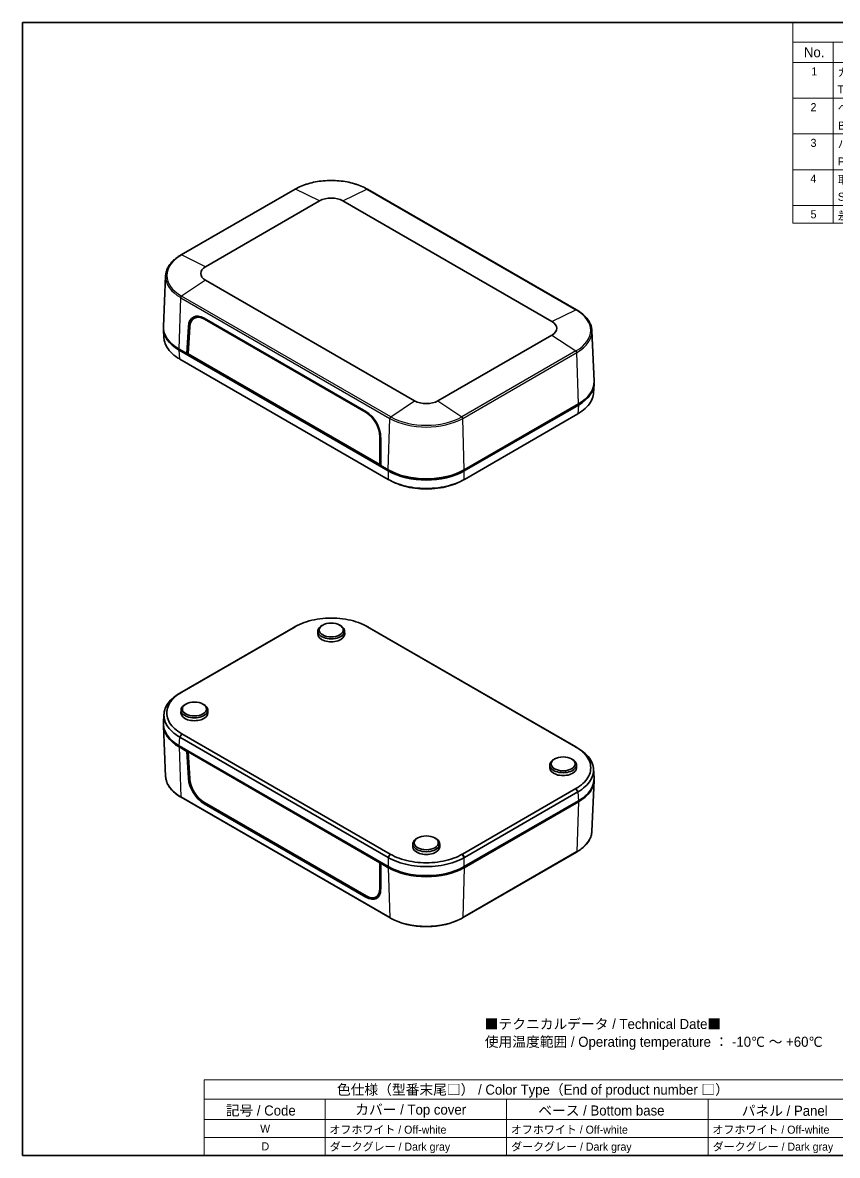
# Model space of a CAD drawing. Header units: millimetres. Extents: x 22 to 2802, y 12 to 434.
# Drawn here: x 21.7 to 324.8, y 12 to 433.5 of the extents above; entities that cross this region are included whole.
import ezdxf

# ---------------------------------------------------------------- set-up
doc = ezdxf.new("R2010")
doc.units = ezdxf.units.MM
doc.header["$LTSCALE"] = 1.5
for name, color, linetype, lineweight in [('Border (ISO)', 7, 'Continuous', 35), ('Symbol (ISO)', 7, 'Continuous', 18), ('Visible (ISO)', 7, 'Continuous', 35), ('Visible Narrow (ISO)', 7, 'Continuous', 25)]:
    doc.layers.add(name, color=color, linetype=linetype, lineweight=lineweight)
doc.styles.add('textstyle115', font='')
doc.styles.add('textstyle29', font='')
doc.styles.add('textstyle30', font='')
doc.styles.add('textstyle31', font='')
doc.styles.add('textstyle32', font='')
doc.styles.add('textstyle33', font='')
doc.styles.add('textstyle34', font='')
doc.styles.add('textstyle35', font='')
doc.styles.add('textstyle36', font='')
doc.styles.add('textstyle37', font='')
doc.styles.add('textstyle38', font='')
doc.styles.add('textstyle39', font='')
doc.styles.add('textstyle40', font='')
doc.styles.add('textstyle41', font='')
doc.styles.add('textstyle42', font='')
doc.styles.add('textstyle43', font='')
doc.styles.add('textstyle44', font='')
doc.styles.add('textstyle45', font='')
doc.styles.add('textstyle46', font='')
doc.styles.add('textstyle47', font='')
doc.styles.add('textstyle48', font='')
doc.styles.add('textstyle49', font='')
doc.styles.add('textstyle50', font='')
doc.styles.add('textstyle51', font='')
doc.styles.add('textstyle52', font='')
doc.styles.add('textstyle53', font='')
doc.styles.add('textstyle54', font='')
doc.styles.add('textstyle55', font='')
doc.styles.add('textstyle56', font='')
doc.styles.add('textstyle57', font='')
doc.styles.add('textstyle58', font='')
doc.styles.add('textstyle59', font='')
doc.styles.add('textstyle60', font='')
doc.styles.add('textstyle61', font='')
doc.styles.add('textstyle62', font='')
doc.styles.add('textstyle63', font='')
doc.styles.add('textstyle64', font='')
doc.styles.add('textstyle65', font='')
doc.styles.add('textstyle66', font='')
doc.styles.add('textstyle67', font='')
doc.styles.add('textstyle68', font='')
doc.styles.add('textstyle69', font='')
doc.styles.add('textstyle70', font='')
doc.styles.add('textstyle71', font='')
doc.styles.add('textstyle72', font='')
doc.styles.add('textstyle73', font='')
doc.styles.add('textstyle74', font='')
doc.styles.add('textstyle75', font='')
doc.styles.add('textstyle76', font='')
doc.styles.add('textstyle77', font='')
doc.styles.add('textstyle78', font='')
doc.styles.add('textstyle79', font='')
doc.styles.add('textstyle80', font='')
doc.styles.add('textstyle81', font='')
doc.styles.add('textstyle82', font='')
doc.styles.add('textstyle83', font='')
doc.styles.add('textstyle84', font='')
doc.styles.get('textstyle115').set_extended_font_data('MS PGothic')
doc.styles.get('textstyle29').set_extended_font_data('MS PGothic')
doc.styles.get('textstyle30').set_extended_font_data('MS PGothic')
doc.styles.get('textstyle31').set_extended_font_data('MS PGothic')
doc.styles.get('textstyle32').set_extended_font_data('MS PGothic')
doc.styles.get('textstyle33').set_extended_font_data('MS PGothic')
doc.styles.get('textstyle34').set_extended_font_data('MS PGothic')
doc.styles.get('textstyle35').set_extended_font_data('MS PGothic')
doc.styles.get('textstyle36').set_extended_font_data('MS PGothic')
doc.styles.get('textstyle37').set_extended_font_data('MS PGothic')
doc.styles.get('textstyle38').set_extended_font_data('MS PGothic')
doc.styles.get('textstyle39').set_extended_font_data('MS PGothic')
doc.styles.get('textstyle40').set_extended_font_data('MS PGothic')
doc.styles.get('textstyle41').set_extended_font_data('MS PGothic')
doc.styles.get('textstyle42').set_extended_font_data('MS PGothic')
doc.styles.get('textstyle43').set_extended_font_data('MS PGothic')
doc.styles.get('textstyle44').set_extended_font_data('MS PGothic')
doc.styles.get('textstyle45').set_extended_font_data('MS PGothic')
doc.styles.get('textstyle46').set_extended_font_data('MS PGothic')
doc.styles.get('textstyle47').set_extended_font_data('MS PGothic')
doc.styles.get('textstyle48').set_extended_font_data('MS PGothic')
doc.styles.get('textstyle49').set_extended_font_data('MS PGothic')
doc.styles.get('textstyle50').set_extended_font_data('MS PGothic')
doc.styles.get('textstyle51').set_extended_font_data('MS PGothic')
doc.styles.get('textstyle52').set_extended_font_data('MS PGothic')
doc.styles.get('textstyle53').set_extended_font_data('MS PGothic')
doc.styles.get('textstyle54').set_extended_font_data('MS PGothic')
doc.styles.get('textstyle55').set_extended_font_data('MS PGothic')
doc.styles.get('textstyle56').set_extended_font_data('MS PGothic')
doc.styles.get('textstyle57').set_extended_font_data('MS PGothic')
doc.styles.get('textstyle58').set_extended_font_data('MS PGothic')
doc.styles.get('textstyle59').set_extended_font_data('MS PGothic')
doc.styles.get('textstyle60').set_extended_font_data('MS PGothic')
doc.styles.get('textstyle61').set_extended_font_data('MS PGothic')
doc.styles.get('textstyle62').set_extended_font_data('MS PGothic')
doc.styles.get('textstyle63').set_extended_font_data('MS PGothic')
doc.styles.get('textstyle64').set_extended_font_data('MS PGothic')
doc.styles.get('textstyle65').set_extended_font_data('MS PGothic')
doc.styles.get('textstyle66').set_extended_font_data('MS PGothic')
doc.styles.get('textstyle67').set_extended_font_data('MS PGothic')
doc.styles.get('textstyle68').set_extended_font_data('MS PGothic')
doc.styles.get('textstyle69').set_extended_font_data('MS PGothic')
doc.styles.get('textstyle70').set_extended_font_data('MS PGothic')
doc.styles.get('textstyle71').set_extended_font_data('MS PGothic')
doc.styles.get('textstyle72').set_extended_font_data('MS PGothic')
doc.styles.get('textstyle73').set_extended_font_data('MS PGothic')
doc.styles.get('textstyle74').set_extended_font_data('MS PGothic')
doc.styles.get('textstyle75').set_extended_font_data('MS PGothic')
doc.styles.get('textstyle76').set_extended_font_data('MS PGothic')
doc.styles.get('textstyle77').set_extended_font_data('MS PGothic')
doc.styles.get('textstyle78').set_extended_font_data('MS PGothic')
doc.styles.get('textstyle79').set_extended_font_data('MS PGothic')
doc.styles.get('textstyle80').set_extended_font_data('MS PGothic')
doc.styles.get('textstyle81').set_extended_font_data('MS PGothic')
doc.styles.get('textstyle82').set_extended_font_data('MS PGothic')
doc.styles.get('textstyle83').set_extended_font_data('MS PGothic')
doc.styles.get('textstyle84').set_extended_font_data('MS PGothic')

# ---------------------------------------------------------------- blocks, each defined once
blk = doc.blocks.new('図面枠 tk図枠')
at = {"layer": 'Border (ISO)'}
for p, q in [((14.5, 289), (405.5, 289)), ((14.5, 289), (14.5, 8)), ((405.5, 289), (405.5, 8)), ((14.5, 8), (405.5, 8))]:
    blk.add_line(p, q, dxfattribs=at)
blk = doc.blocks.new('色仕様（型番末尾□） _ Color Type（End of product number □）')
at = {"layer": 'Symbol (ISO)'}
for p, q in [((224.5, 26.75), (59.5, 26.75)), ((59.5, 26.75), (59.5, 21.91)), ((224.5, 26.75), (224.5, 21.91)), ((224.5, 21.91), (59.5, 21.91)), ((59.5, 21.91), (59.5, 16.87)), ((89.5, 21.91), (89.5, 16.87)), ((134.5, 21.91), (134.5, 16.87)), ((184.5, 21.91), (184.5, 16.87)), ((224.5, 21.91), (224.5, 16.87)), ((224.5, 16.87), (59.5, 16.87)), ((59.5, 16.87), (59.5, 8)), ((89.5, 16.87), (89.5, 8)), ((134.5, 16.87), (134.5, 8)), ((184.5, 16.87), (184.5, 8)), ((224.5, 16.87), (224.5, 8)), ((224.5, 12.43), (59.5, 12.43)), ((224.5, 8), (59.5, 8))]:
    blk.add_line(p, q, dxfattribs=at)
at = {"layer": 'Symbol (ISO)', "color": 7, "attachment_point": 7}
for s, insert, char_height, style in [('色仕様（型番末尾□） / Color Type（End of product number □）', (92.44, 22.3), 2.5, 'textstyle72'), ('記号 / Code', (64.86, 17.6), 2.5, 'textstyle76'), ('カバー / Top cover', (96.99, 17.35), 2.5, 'textstyle75'), ('ベース / Bottom base', (142.37, 17.79), 2.5, 'textstyle74'), ('パネル / Panel', (192.84, 17.67), 2.5, 'textstyle73'), ('W', (73.41, 13.64), 2, 'textstyle80'), ('オフホワイト / Off-white', (90.58, 13.27), 2, 'textstyle79'), ('オフホワイト / Off-white', (135.58, 13.27), 2, 'textstyle78'), ('オフホワイト / Off-white', (185.58, 13.27), 2, 'textstyle77'), ('ダークグレー / Dark gray', (90.64, 8.55), 2, 'textstyle83'), ('ダークグレー / Dark gray', (135.64, 8.55), 2, 'textstyle82'), ('ダークグレー / Dark gray', (185.64, 8.55), 2, 'textstyle81'), ('D', (73.75, 9.23), 2, 'textstyle84')]:
    blk.add_mtext(s, dxfattribs=dict(at, insert=insert, char_height=char_height, style=style))
blk = doc.blocks.new('構成内容 _ Components2')
at = {"layer": 'Symbol (ISO)'}
for p, q in [((405.5, 289), (205.5, 289)), ((205.5, 289), (205.5, 284.16)), ((405.5, 289), (405.5, 284.16)), ((405.5, 284.16), (205.5, 284.16)), ((205.5, 284.16), (205.5, 279.12)), ((215.5, 284.16), (215.5, 279.12)), ((270.5, 284.16), (270.5, 279.12)), ((290.5, 284.16), (290.5, 279.12)), ((345.5, 284.16), (345.5, 279.12)), ((405.5, 284.16), (405.5, 279.12)), ((405.5, 279.12), (205.5, 279.12)), ((205.5, 279.12), (205.5, 239.22)), ((215.5, 279.12), (215.5, 239.22)), ((270.5, 279.12), (270.5, 239.22)), ((290.5, 279.12), (290.5, 239.22)), ((345.5, 279.12), (345.5, 239.22)), ((405.5, 279.12), (405.5, 239.22)), ((405.5, 270.25), (205.5, 270.25)), ((405.5, 261.39), (205.5, 261.39)), ((405.5, 252.52), (205.5, 252.52)), ((405.5, 243.66), (205.5, 243.66)), ((405.5, 239.22), (205.5, 239.22))]:
    blk.add_line(p, q, dxfattribs=at)
at = {"layer": 'Symbol (ISO)', "color": 7, "attachment_point": 7}
for s, insert, char_height, style in [('構成内容 / Components', (286.31, 284.56), 2.5, 'textstyle29'), ('No.', (208.26, 280.38), 2.5, 'textstyle34'), ('名称 / Part name', (229.42, 279.79), 2.5, 'textstyle33'), ('数量 / Pcs', (271.97, 279.76), 2.5, 'textstyle32'), ('材質 / Material', (306.12, 279.8), 2.5, 'textstyle31'), ('色・表面処理 / Color・Finish', (353.65, 279.69), 2.5, 'textstyle30'), ('1', (210.1, 275.91), 2, 'textstyle42'), ('カバー', (216.65, 275.55), 2, 'textstyle40'), ('1', (280.1, 275.91), 2, 'textstyle39'), ('難燃性ABS樹脂 UL94V-0', (291.69, 275.4), 2, 'textstyle37'), ('オフホワイト / Off-white', (346.58, 275.53), 2, 'textstyle35'), ('Top cover', (216.59, 270.84), 2, 'textstyle41'), ('Flame-resistant ABS UL94V-0', (291.76, 271.27), 2, 'textstyle38'), ('ダークグレー / Dark gray', (346.64, 270.9), 2, 'textstyle36'), ('2', (209.92, 267.04), 2, 'textstyle50'), ('ベース', (216.64, 266.81), 2, 'textstyle48'), ('1', (280.1, 267.05), 2, 'textstyle47'), ('難燃性ABS樹脂 UL94V-0', (291.69, 266.53), 2, 'textstyle45'), ('オフホワイト / Off-white', (346.58, 266.66), 2, 'textstyle43'), ('Bottom base', (216.72, 262.43), 2, 'textstyle49'), ('Flame-resistant ABS UL94V-0', (291.76, 262.4), 2, 'textstyle46'), ('ダークグレー / Dark gray', (346.64, 262.03), 2, 'textstyle44'), ('3', (209.92, 258.15), 2, 'textstyle58'), ('パネル', (216.67, 257.8), 2, 'textstyle56'), ('2', (279.92, 258.18), 2, 'textstyle55'), ('難燃性ABS樹脂 UL94V-0', (291.69, 257.67), 2, 'textstyle53'), ('オフホワイト / Off-white', (346.58, 257.8), 2, 'textstyle51'), ('ダークグレー / Dark gray', (346.64, 253.16), 2, 'textstyle52'), ('Panel', (216.7, 253.54), 2, 'textstyle57'), ('Flame-resistant ABS UL94V-0', (291.76, 253.54), 2, 'textstyle54'), ('4', (209.87, 249.31), 2, 'textstyle66'), ('取付ビス（M2.5 x 8 ナベタッピング）', (216.69, 248.79), 2, 'textstyle64'), ('4', (279.87, 249.31), 2, 'textstyle63'), ('鉄', (291.62, 248.8), 2, 'textstyle61'), ('ニッケルメッキ', (346.65, 248.91), 2, 'textstyle59'), ('Screw（M2.5 - 8 Pan head self tapping）', (216.69, 244.21), 2, 'textstyle65'), ('Steel', (291.69, 244.66), 2, 'textstyle62'), ('Nickel plated', (346.73, 244.29), 2, 'textstyle60'), ('5', (209.92, 240.43), 2, 'textstyle71'), ('差込式ゴム足 / Rubber feet', (216.69, 239.92), 2, 'textstyle70'), ('4', (279.87, 240.45), 2, 'textstyle69'), ('エラストマ UL94HB / Elastomer UL94HB', (291.68, 240.08), 2, 'textstyle68'), ('ダークグレー / Dark gray', (346.64, 239.77), 2, 'textstyle67')]:
    blk.add_mtext(s, dxfattribs=dict(at, insert=insert, char_height=char_height, style=style))

msp = doc.modelspace()

# ---------------------------------------------------------------- linework, layer by layer
at = {"layer": 'Visible (ISO)'}
for p, q in [((123.08, 371.54), (80.66, 347.05)), ((227.8, 326.64), (150.02, 371.54)), ((89.78, 342.69), (132.21, 367.18)), ((140.9, 367.18), (218.68, 322.27)), ((74.94, 339.27), (74.13, 320.46)), ((167.56, 292.76), (89.78, 337.67)), ((82.81, 310.38), (83.42, 320.4)), ((85.54, 323.5), (86.43, 324.04)), ((89.26, 323.55), (149.47, 288.79)), ((89.35, 323.18), (149.54, 288.43)), ((74.13, 319.36), (74.33, 316.1)), ((83.29, 310.26), (83.9, 320.26)), ((218.68, 317.26), (176.25, 292.76)), ((233.52, 318.86), (234.33, 300.05)), ((82.81, 310.38), (79.98, 312.01)), ((157.78, 266.69), (79.98, 311.61)), ((80.2, 308.32), (80.17, 308.34)), ((157.75, 263.55), (80.2, 308.32)), ((83.31, 310.66), (82.81, 310.38)), ((154.94, 268.73), (82.81, 310.38)), ((83.17, 310.58), (83.3, 310.5)), ((154.64, 269.07), (83.29, 310.26)), ((234.33, 298.95), (234.13, 295.68)), ((228.49, 291.19), (186.04, 266.69)), ((228.48, 291.6), (186.05, 267.1)), ((228.26, 287.91), (186.07, 263.55)), ((228.29, 287.93), (228.26, 287.91)), ((154.63, 279.42), (154.64, 269.07)), ((154.94, 279.11), (154.94, 268.73)), ((154.94, 269.21), (154.64, 269.07)), ((154.87, 269.18), (154.94, 269.14)), ((157.77, 267.1), (154.94, 268.73)), ((158.12, 266.9), (157.77, 267.1)), ((186.05, 267.1), (185.7, 266.9)), ((157.78, 263.54), (157.75, 263.55)), ((186.07, 263.55), (186.04, 263.54)), ((122.4, 208.34), (80.2, 183.97)), ((80.93, 184.37), (123.13, 208.73)), ((122.42, 208.35), (122.4, 208.34)), ((131.58, 207.11), (131.55, 206.05)), ((133.45, 209.34), (133.1, 209.14)), ((139.66, 209.34), (140.01, 209.14)), ((141.53, 207.11), (141.55, 206.05)), ((149.98, 208.73), (227.53, 163.96)), ((150.71, 208.34), (150.69, 208.35)), ((228.26, 163.56), (150.71, 208.34)), ((80.2, 183.97), (80.17, 183.96)), ((80.66, 177.71), (80.64, 176.65)), ((82.54, 179.94), (82.19, 179.75)), ((88.74, 179.94), (89.1, 179.75)), ((90.62, 177.71), (90.64, 176.65)), ((74.13, 172.94), (74.33, 176.2)), ((74.94, 153.03), (74.13, 171.84)), ((75.58, 171.77), (75.58, 171.76)), ((158.48, 124.09), (80.93, 168.86)), ((80.17, 167.64), (80.2, 167.63)), ((80.2, 167.63), (157.75, 122.85)), ((79.98, 164.37), (157.78, 119.46)), ((79.98, 163.96), (82.81, 162.33)), ((82.81, 162.33), (83.17, 162.53)), ((83.42, 152.3), (82.81, 162.33)), ((83.58, 162.29), (83.29, 162.1)), ((83.9, 152.09), (83.29, 162.1)), ((83.29, 162.1), (154.64, 120.9)), ((228.29, 163.55), (228.26, 163.56)), ((217.84, 157.3), (217.82, 156.24)), ((219.72, 159.53), (219.36, 159.33)), ((225.92, 159.53), (226.28, 159.33)), ((227.8, 157.3), (227.82, 156.24)), ((234.33, 152.52), (234.13, 155.79)), ((227.53, 148.45), (185.34, 124.09)), ((233.52, 132.62), (234.33, 151.43)), ((158.44, 100.34), (80.66, 145.25)), ((186.04, 119.46), (228.49, 143.96)), ((186.05, 119.05), (228.48, 143.55)), ((186.07, 122.85), (228.26, 147.21)), ((228.26, 147.21), (228.29, 147.23)), ((149.47, 108.08), (89.26, 142.84)), ((149.54, 108.54), (89.35, 143.29)), ((166.93, 127.91), (166.91, 126.85)), ((168.81, 130.14), (168.45, 129.94)), ((175.01, 130.14), (175.37, 129.94)), ((176.89, 127.91), (176.91, 126.85)), ((157.75, 122.85), (157.78, 122.84)), ((227.8, 124.84), (185.38, 100.34)), ((186.04, 122.84), (186.07, 122.85)), ((154.64, 120.9), (154.63, 111.26)), ((154.95, 121.09), (154.64, 120.9)), ((155.29, 120.89), (154.94, 120.69)), ((154.94, 120.69), (157.77, 119.05)), ((154.94, 120.69), (154.94, 111.01)), ((158.12, 119.26), (157.78, 119.46)), ((167.45, 119.75), (167.45, 119.75)), ((176.37, 119.75), (176.37, 119.75)), ((186.04, 119.46), (185.7, 119.26)), ((153.19, 108.12), (154.13, 108.65))]:
    msp.add_line(p, q, dxfattribs=at)
for centre, major_axis, ratio, start_param, end_param in [((136.55, 364.67), (6.14, 0), 0.57735, 0.785398, 2.356194), ((94.13, 340.18), (-6.14, 0), 0.57735, 5.497787, 7.068583), ((89.07, 316.91), (-3.78, 7.05), 0.597134, 5.516502, 7.052313), ((89.16, 316.99), (-3.53, 6.57), 0.597148, 5.51586, 7.050775), ((94.13, 320.17), (-20, 0), 0.57735, 6.25849, 7.068583), ((90.02, 317.46), (3.78, -7.05), 0.597134, 3.275934, 3.582814), ((90.08, 317.49), (-3.55, 6.61), 0.597148, 6.163717, 6.309185), ((214.34, 319.77), (6.14, 0), 0.57735, 5.497787, 7.068583), ((94.14, 319.77), (-20.02, 0), 0.576647, 6.255431, 7.067974), ((214.34, 299.76), (20, 0), 0.57735, 5.497787, 6.307881), ((214.32, 299.35), (20.02, 0), 0.576647, 5.498396, 6.31094), ((171.91, 295.27), (-6.14, 0), 0.57735, 0.785398, 2.356194), ((149.28, 282.14), (-3.78, 7.05), 0.597134, 3.980692, 5.516502), ((149.36, 282.24), (3.53, -6.57), 0.597148, 0.839353, 2.374268), ((171.91, 275.27), (-20, 0), 0.57735, 0.785398, 2.356194), ((171.91, 274.87), (-20, 0), 0.578054, 0.786007, 2.355586), ((171.91, 274.86), (-19.5, 0), 0.57735, 0.785398, 2.356194), ((136.55, 207.07), (-4.98, 0), 0.57735, 5.480021, 10.227942), ((136.55, 206.01), (-5, 0), 0.57735, 6.270842, 9.437121), ((85.64, 177.68), (-4.98, 0), 0.57735, 5.480021, 10.227942), ((94.14, 172.53), (-20.02, 0), 0.576647, 6.248321, 7.067974), ((94.13, 172.13), (-20, 0), 0.57735, 6.093308, 6.093347), ((85.64, 176.62), (-5, 0), 0.57735, 6.270842, 9.437121), ((94.13, 172.13), (-20, 0), 0.57735, 6.275581, 7.068583), ((94.48, 172.33), (-19, 0), 0.57735, 0.039057, 0.03926), ((94.48, 171.35), (-19, 0), 0.57735, 6.234116, 6.234278), ((94.48, 172.33), (-18.9, 0), 0.57735, 0.055727, 0.055978), ((94.48, 171.35), (-17.9, 0), 0.57735, 0.093308, 0.093791), ((94.48, 172.33), (-17.9, 0), 0.57735, 0.228983, 0.229638), ((94.13, 172.53), (-16.5, 0), 0.57735, 0.50296, 0.503017), ((222.82, 157.27), (-4.98, 0), 0.57735, 5.480021, 10.227942), ((222.82, 156.2), (-5, 0), 0.57735, 6.270842, 9.437121), ((89.07, 149.26), (4.2, -6.81), 0.556861, 3.9457, 5.481511), ((89.16, 149.27), (-3.92, 6.34), 0.556849, 0.804426, 2.33934), ((214.34, 151.71), (20, 0), 0.57735, 5.497787, 6.29079), ((214.32, 152.12), (20.02, 0), 0.576647, 5.498396, 6.318049), ((214.34, 151.71), (20, 0), 0.57735, 0.189843, 0.190311), ((214.34, 151.3), (16.5, 0), 0.57735, 5.971564, 5.971821), ((213.98, 151.51), (17.9, 0), 0.57735, 6.115822, 6.116103), ((213.98, 150.53), (17.9, 0), 0.57735, 6.235148, 6.235335), ((171.91, 127.87), (-4.98, 0), 0.57735, 5.480021, 10.227942), ((171.91, 126.81), (-5, 0), 0.57735, 6.270842, 9.437121), ((171.91, 127.22), (20, 0), 0.57735, 3.926991, 5.497787), ((171.91, 127.64), (20, 0), 0.578054, 3.9276, 5.497178), ((171.91, 127.22), (19.5, 0), 0.57735, 3.926991, 5.497787), ((149.28, 114.5), (4.2, -6.81), 0.556861, 5.481511, 7.017321), ((149.36, 114.51), (3.92, -6.34), 0.556849, 5.480933, 7.015847), ((150.23, 115.05), (-4.2, 6.81), 0.556861, 2.725704, 3.001281), ((150.28, 115.08), (3.94, -6.38), 0.556849, 6.259772, 6.379209)]:
    msp.add_ellipse(centre, major_axis=major_axis, ratio=ratio, start_param=start_param, end_param=end_param, dxfattribs=at)
for centre, major_axis in [((136.55, 207.48), (4.47, 0)), ((85.64, 178.09), (4.47, 0)), ((222.82, 157.67), (-4.47, 0)), ((171.91, 128.28), (4.47, 0))]:
    msp.add_ellipse(centre, major_axis=major_axis, ratio=0.57735, dxfattribs=at)
for points, knots in [([(150.02, 371.54), (148.6, 372.36), (146.96, 373.05), (143.4, 374.1), (141.49, 374.46), (137.56, 374.82), (135.55, 374.82), (131.62, 374.46), (129.7, 374.1), (126.15, 373.05), (124.51, 372.36), (123.08, 371.54)], [1.570796, 1.570796, 1.570796, 1.570796, 1.884956, 1.884956, 2.199115, 2.199115, 2.513274, 2.513274, 2.827433, 2.827433, 3.141593, 3.141593, 3.141593, 3.141593]), ([(80.66, 347.05), (79.97, 346.65), (79.33, 346.22), (78.17, 345.31), (77.64, 344.82), (76.72, 343.8), (76.33, 343.27), (75.68, 342.17), (75.42, 341.61), (75.07, 340.45), (74.96, 339.86), (74.94, 339.27)], [3.1415927, 3.1415927, 3.1415927, 3.1415927, 3.2937332, 3.2937332, 3.4458738, 3.4458738, 3.5980144, 3.5980144, 3.750155, 3.750155, 3.9022956, 3.9022956, 3.9022956, 3.9022956]), ([(233.52, 318.86), (233.5, 319.45), (233.4, 320.04), (233.04, 321.2), (232.78, 321.76), (232.13, 322.86), (231.74, 323.39), (230.82, 324.41), (230.3, 324.89), (229.13, 325.81), (228.49, 326.24), (227.8, 326.64)], [0.8100934, 0.8100934, 0.8100934, 0.8100934, 0.962234, 0.962234, 1.1143746, 1.1143746, 1.2665152, 1.2665152, 1.4186557, 1.4186557, 1.5707963, 1.5707963, 1.5707963, 1.5707963]), ([(80.17, 308.34), (78.06, 309.56), (75.62, 311.81), (74.49, 314.64), (74.35, 315.8), (74.33, 316.1)], [-0.7830483, -0.7830483, -0.7830483, -0.7830483, -0.3355921, -0.111864, -0.0347825, -0.0347825, -0.0347825, -0.0347825]), ([(234.13, 295.68), (234.11, 295.39), (233.97, 294.23), (232.85, 291.4), (230.4, 289.15), (228.29, 287.93)], [0.0347825, 0.0347825, 0.0347825, 0.0347825, 0.111864, 0.3355921, 0.7830483, 0.7830483, 0.7830483, 0.7830483]), ([(186.04, 263.54), (183.93, 262.31), (178.74, 260.43), (171.12, 259.94), (163.78, 260.9), (159.89, 262.31), (157.78, 263.54)], [-0.783048, -0.783048, -0.783048, -0.783048, -0.335592, 0.111864, 0.335592, 0.783048, 0.783048, 0.783048, 0.783048]), ([(158.99, 262.88), (160.9, 261.85), (164.43, 260.62), (171.16, 259.74), (178.15, 260.19), (182.91, 261.85), (184.83, 262.87)], [-0.747871, -0.747871, -0.747871, -0.747871, -0.335592, -0.111864, 0.335592, 0.747732, 0.747732, 0.747732, 0.747732]), ([(123.15, 208.74), (125.16, 209.9), (130.09, 211.68), (137.3, 212.15), (144.25, 211.23), (147.95, 209.9), (149.96, 208.74)], [-0.783048, -0.783048, -0.783048, -0.783048, -0.335592, 0.111864, 0.335592, 0.783048, 0.783048, 0.783048, 0.783048]), ([(123.13, 208.73), (123.13, 208.73), (123.13, 208.73), (123.14, 208.74), (123.15, 208.74), (123.15, 208.74)], [-0.003309779, -0.003309779, -0.003309779, -0.003309779, -0.001654889, -0.001654889, 0, 0, 0, 0]), ([(149.96, 208.74), (149.96, 208.74), (149.96, 208.74), (149.97, 208.73), (149.98, 208.73), (149.98, 208.73)], [-0.003309779, -0.003309779, -0.003309779, -0.003309779, -0.001654889, -0.001654889, 0, 0, 0, 0]), ([(80.17, 183.96), (78.06, 182.74), (74.79, 179.74), (73.94, 175.34), (75.62, 171.11), (78.06, 168.86), (80.17, 167.64)], [-0.783048, -0.783048, -0.783048, -0.783048, -0.335592, 0.111864, 0.335592, 0.783048, 0.783048, 0.783048, 0.783048]), ([(80.91, 168.88), (78.91, 170.04), (76.6, 172.17), (75.01, 176.18), (75.82, 180.35), (78.91, 183.19), (80.91, 184.35)], [-0.783048, -0.783048, -0.783048, -0.783048, -0.335592, -0.111864, 0.335592, 0.783048, 0.783048, 0.783048, 0.783048]), ([(80.91, 184.35), (80.91, 184.36), (80.91, 184.36), (80.92, 184.36), (80.93, 184.37), (80.93, 184.37)], [-0.003309779, -0.003309779, -0.003309779, -0.003309779, -0.001654889, -0.001654889, 0, 0, 0, 0]), ([(80.93, 168.86), (80.93, 168.87), (80.92, 168.87), (80.91, 168.87), (80.91, 168.88), (80.91, 168.88)], [-0.003309779, -0.003309779, -0.003309779, -0.003309779, -0.001654889, -0.001654889, 0, 0, 0, 0]), ([(227.53, 163.96), (227.54, 163.95), (227.54, 163.95), (227.55, 163.95), (227.55, 163.94), (227.56, 163.94)], [-0.003309779, -0.003309779, -0.003309779, -0.003309779, -0.001654889, -0.001654889, 0, 0, 0, 0]), ([(227.56, 163.94), (229.56, 162.78), (231.87, 160.65), (233.45, 156.64), (232.64, 152.47), (229.56, 149.62), (227.56, 148.47)], [-0.783048, -0.783048, -0.783048, -0.783048, -0.335592, -0.111864, 0.335592, 0.783048, 0.783048, 0.783048, 0.783048]), ([(228.29, 147.23), (230.4, 148.45), (233.67, 151.45), (234.52, 155.84), (232.85, 160.08), (230.4, 162.33), (228.29, 163.55)], [-0.783048, -0.783048, -0.783048, -0.783048, -0.335592, 0.111864, 0.335592, 0.783048, 0.783048, 0.783048, 0.783048]), ([(80.66, 145.25), (79.97, 145.65), (79.33, 146.08), (78.17, 146.99), (77.64, 147.48), (76.72, 148.49), (76.33, 149.03), (75.68, 150.12), (75.42, 150.69), (75.07, 151.85), (74.96, 152.44), (74.94, 153.03)], [1.5707963, 1.5707963, 1.5707963, 1.5707963, 1.7229369, 1.7229369, 1.8750775, 1.8750775, 2.0272181, 2.0272181, 2.1793587, 2.1793587, 2.3314993, 2.3314993, 2.3314993, 2.3314993]), ([(227.56, 148.47), (227.55, 148.46), (227.55, 148.46), (227.54, 148.46), (227.54, 148.45), (227.53, 148.45)], [-0.003309779, -0.003309779, -0.003309779, -0.003309779, -0.001654889, -0.001654889, 0, 0, 0, 0]), ([(233.52, 132.62), (233.5, 132.02), (233.4, 131.44), (233.04, 130.28), (232.78, 129.71), (232.13, 128.61), (231.74, 128.08), (230.82, 127.07), (230.3, 126.58), (229.13, 125.67), (228.49, 125.24), (227.8, 124.84)], [5.5224824, 5.5224824, 5.5224824, 5.5224824, 5.674623, 5.674623, 5.8267635, 5.8267635, 5.9789041, 5.9789041, 6.1310447, 6.1310447, 6.2831853, 6.2831853, 6.2831853, 6.2831853]), ([(157.78, 122.84), (159.89, 121.62), (165.08, 119.73), (172.7, 119.24), (180.03, 120.21), (183.93, 121.62), (186.04, 122.84)], [-0.783048, -0.783048, -0.783048, -0.783048, -0.335592, 0.111864, 0.335592, 0.783048, 0.783048, 0.783048, 0.783048]), ([(158.51, 124.08), (158.5, 124.08), (158.5, 124.08), (158.49, 124.09), (158.49, 124.09), (158.48, 124.09)], [-0.003309779, -0.003309779, -0.003309779, -0.003309779, -0.001654889, -0.001654889, 0, 0, 0, 0]), ([(185.31, 124.08), (183.3, 122.92), (179.61, 121.59), (172.66, 120.67), (165.44, 121.14), (160.51, 122.92), (158.51, 124.08)], [-0.783048, -0.783048, -0.783048, -0.783048, -0.335592, -0.111864, 0.335592, 0.783048, 0.783048, 0.783048, 0.783048]), ([(185.34, 124.09), (185.33, 124.09), (185.33, 124.09), (185.32, 124.08), (185.32, 124.08), (185.31, 124.08)], [-0.003309779, -0.003309779, -0.003309779, -0.003309779, -0.001654889, -0.001654889, 0, 0, 0, 0]), ([(185.38, 100.34), (183.95, 99.52), (182.32, 98.83), (178.76, 97.79), (176.84, 97.43), (172.91, 97.07), (170.9, 97.07), (166.97, 97.43), (165.06, 97.79), (161.5, 98.83), (159.86, 99.52), (158.44, 100.34)], [6.283185, 6.283185, 6.283185, 6.283185, 6.597345, 6.597345, 6.911504, 6.911504, 7.225663, 7.225663, 7.539822, 7.539822, 7.853982, 7.853982, 7.853982, 7.853982])]:
    msp.add_open_spline(points, degree=3, knots=knots, dxfattribs=at)
for points in [[(158.99, 262.88), (158.79, 262.98), (158.59, 263.09), (158.39, 263.19)], [(185.43, 263.2), (185.23, 263.09), (185.03, 262.98), (184.83, 262.87)], [(122.96, 208.65), (122.77, 208.55), (122.6, 208.45), (122.42, 208.35)], [(122.96, 208.65), (123.18, 208.77), (123.41, 208.89), (123.63, 209.01)], [(149.47, 209.01), (149.7, 208.89), (149.93, 208.77), (150.15, 208.65)], [(150.69, 208.35), (150.51, 208.45), (150.33, 208.55), (150.15, 208.65)]]:
    msp.add_open_spline(points, degree=3, dxfattribs=at)
at = {"layer": 'Visible Narrow (ISO)'}
for p, q in [((80.88, 347.04), (123.31, 371.53)), ((132.21, 367.18), (123.31, 371.53)), ((140.9, 367.18), (149.8, 371.53)), ((149.8, 371.53), (227.58, 326.63)), ((89.78, 342.69), (80.88, 347.04)), ((89.78, 337.67), (80.88, 331.74)), ((79.98, 312.01), (80.55, 331.16)), ((80.55, 331.16), (158.34, 286.25)), ((158.66, 286.83), (80.88, 331.74)), ((218.68, 322.27), (227.58, 326.63)), ((83.42, 320.4), (83.95, 320.71)), ((89.63, 323.34), (89.35, 323.18)), ((218.68, 317.26), (227.58, 311.33)), ((80.17, 308.34), (79.98, 311.61)), ((227.58, 311.33), (185.16, 286.83)), ((185.48, 286.25), (227.91, 310.75)), ((228.48, 291.6), (227.91, 310.75)), ((158.66, 286.83), (167.56, 292.76)), ((176.25, 292.76), (185.16, 286.83)), ((228.49, 291.19), (228.29, 287.93)), ((149.81, 288.58), (149.54, 288.43)), ((157.77, 267.1), (158.34, 286.25)), ((186.05, 267.1), (185.48, 286.25)), ((154.92, 279.57), (154.63, 279.42)), ((157.78, 266.69), (157.78, 263.54)), ((158.12, 266.9), (158.12, 266.9)), ((185.7, 266.9), (185.7, 266.9)), ((186.04, 263.54), (186.04, 266.69)), ((123.13, 208.73), (122.4, 208.34)), ((122.42, 208.35), (123.15, 208.74)), ((149.96, 208.74), (150.69, 208.35)), ((150.71, 208.34), (149.98, 208.73)), ((80.91, 184.35), (80.17, 183.96)), ((80.2, 183.97), (80.93, 184.37)), ((80.17, 167.64), (80.91, 168.88)), ((80.93, 168.86), (80.2, 167.63)), ((79.98, 164.37), (80.17, 167.64)), ((79.98, 163.96), (80.55, 145.47)), ((227.53, 163.96), (228.26, 163.56)), ((228.29, 163.55), (227.56, 163.94)), ((83.87, 152.56), (83.42, 152.3)), ((228.26, 147.21), (227.53, 148.45)), ((227.56, 148.47), (228.29, 147.23)), ((158.34, 100.56), (80.55, 145.47)), ((228.48, 143.55), (227.91, 125.05)), ((228.29, 147.23), (228.49, 143.96)), ((89.26, 142.84), (89.69, 143.09)), ((157.75, 122.85), (158.48, 124.09)), ((158.51, 124.08), (157.78, 122.84)), ((157.78, 122.84), (157.78, 119.46)), ((186.04, 122.84), (185.31, 124.08)), ((185.34, 124.09), (186.07, 122.85)), ((227.91, 125.05), (185.48, 100.56)), ((186.04, 119.46), (186.04, 122.84)), ((157.77, 119.05), (158.34, 100.56)), ((158.12, 119.26), (158.12, 119.26)), ((186.05, 119.05), (185.48, 100.56)), ((185.7, 119.26), (185.7, 119.26)), ((154.94, 111.43), (154.63, 111.26)), ((149.92, 108.34), (149.47, 108.08))]:
    msp.add_line(p, q, dxfattribs=at)
for centre, major_axis, start_param, end_param in [((123.33, 371.11), (-0.25, 0.433), 5.574308, 6.283185), ((136.55, 363.88), (18.73, 0), 0.785398, 2.356194), ((149.77, 371.11), (0.25, 0.433), 0, 0.708877), ((94.13, 339.39), (-18.73, 0), 5.497787, 7.068583), ((80.91, 346.61), (-0.25, 0.433), 5.574308, 6.283185), ((94.13, 339), (-19.19, 0), 6.25849, 7.068583), ((80.91, 331.35), (0.25, 0.433), 0.861919, 2.321288), ((227.55, 326.2), (0.25, 0.433), 0, 0.708877), ((214.34, 318.98), (18.73, 0), 5.497787, 7.068583), ((214.34, 318.58), (19.19, 0), 5.497787, 6.307881), ((227.55, 310.94), (-0.25, 0.433), 3.961897, 5.421266), ((158.69, 286.44), (-0.25, -0.433), 4.003512, 5.462881), ((171.91, 294.48), (-18.73, 0), 0.785398, 2.356194), ((185.13, 286.44), (-0.25, 0.433), 3.961897, 5.421266), ((171.91, 294.09), (19.19, 0), 3.926991, 5.497787), ((94.13, 153.3), (-19.19, 0), 0.024695, 0.785398), ((80.91, 145.68), (-0.25, -0.433), 5.532694, 6.283185), ((214.34, 132.89), (19.19, 0), 5.497787, 6.25849), ((227.55, 125.27), (0.25, -0.433), 0, 0.750492), ((171.91, 108.39), (-19.19, 0), 0.785398, 2.356194), ((158.69, 100.78), (-0.25, -0.433), 5.532694, 6.283185), ((185.13, 100.78), (0.25, -0.433), 0, 0.750492)]:
    msp.add_ellipse(centre, major_axis=major_axis, ratio=0.57735, start_param=start_param, end_param=end_param, dxfattribs=at)

# ---------------------------------------------------------------- block references
at = {"xscale": 1.5, "yscale": 1.5, "zscale": 1.5}
msp.add_blockref('図面枠 tk図枠', (0, 0), dxfattribs=at)
at = {"layer": 'Symbol (ISO)', "xscale": 1.5, "yscale": 1.5, "zscale": 1.5}
for name in ['構成内容 _ Components2', '色仕様（型番末尾□） _ Color Type（End of product number □）']:
    msp.add_blockref(name, (0, 0), dxfattribs=at)

# ---------------------------------------------------------------- texts
at = {"layer": 'Symbol (ISO)', "color": 7, "insert": (193.67, 57.01), "char_height": 3.75, "width": 136.3596, "attachment_point": 4, "line_spacing_factor": 1.058182, "style": 'textstyle115'}
msp.add_mtext('{■テクニカルデータ / Technical Date■\\P使用温度範囲 / Operating temperature ： -10℃ ～ +60℃}', dxfattribs=at)

doc.saveas('drawing.dxf')
